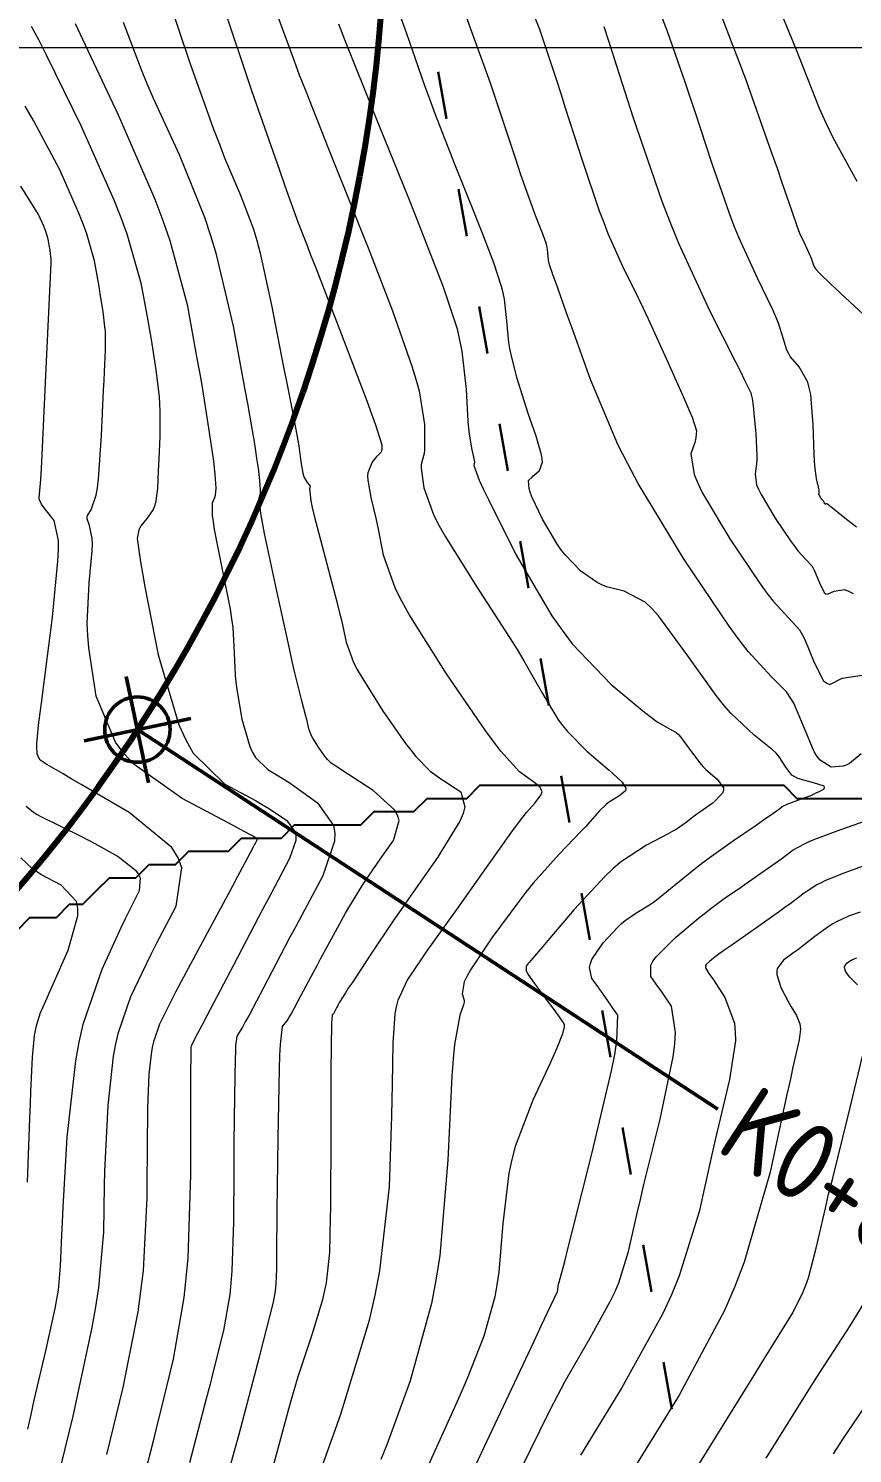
# Model space of a CAD drawing. Header units: millimetres. Extents: x 837475 to 838477, y 1189012 to 1191015.
# Drawn here: x 838079.8 to 838142.1, y 1190107.6 to 1190215.3 of the extents above; entities that cross this region are included whole.
import ezdxf

# ---------------------------------------------------------------- set-up
doc = ezdxf.new("R2010")
doc.units = ezdxf.units.MM
doc.header["$LTSCALE"] = 0.3
doc.linetypes.add('ACAD_ISO03W100', pattern=[30, 12, -18])
for name, color, linetype, lineweight in [('Abscisado 100m', 250, 'Continuous', 50), ('COORD', 253, 'Continuous', 20), ('VIA_Curvas', 250, 'Continuous', 80)]:
    doc.layers.add(name, color=color, linetype=linetype, lineweight=lineweight)
for name, color, linetype, lineweight, true_color in [('COTAS 10', 7, 'Continuous', 9, 0x6e3e2d), ('COTAS INT', 7, 'Continuous', 5, 0x9fa19f), ('Escorrentias', 7, 'Continuous', 25, 0x00a8ad), ('Linea_Tendencia', 7, 'ACAD_ISO03W100', 30, 0xef3939)]:
    doc.layers.add(name, color=color, linetype=linetype, lineweight=lineweight, true_color=true_color)
doc.styles.get("Standard").update_dxf_attribs({"font": 'isocp2.shx', "bigfont": '@extfont2.shx'})

msp = doc.modelspace()

# ---------------------------------------------------------------- linework, layer by layer
at = {"layer": 'Abscisado 100m'}
for p, q in [((838087.22, 1190166.34, 1705.28), (838088.9, 1190158.29, 1705.28)), ((838084.04, 1190161.48, 1705.28), (838092.09, 1190163.16, 1705.28)), ((838088.06, 1190162.32, 1705.28), (838131.89, 1190133.64, 1705.28))]:
    msp.add_line(p, q, dxfattribs=at)
msp.add_circle((838088.06, 1190162.32, 1705.28), 2.47, dxfattribs=at)
at = {"layer": 'COORD'}
msp.add_line((837476.51, 1190213.87), (838476.51, 1190213.87), dxfattribs=at)
at = {"layer": 'COTAS 10'}
for points in [[(838135.9, 1190218.38), (838137.8, 1190213.78), (838139.55, 1190209.28), (838140.05, 1190208.17), (838140.55, 1190207.11), (838142.39, 1190203.78)], [(838090.28, 1190217.9), (838092.01, 1190212.72), (838093.82, 1190207.71), (838094.25, 1190206.57), (838094.65, 1190205.54), (838095.86, 1190202.72), (838096.83, 1190200.15), (838097.09, 1190199.28), (838097.34, 1190198.34), (838098.2, 1190194.4), (838098.95, 1190190.5), (838099.12, 1190189.58), (838099.29, 1190188.75), (838099.77, 1190186.34), (838100.11, 1190184.59), (838100.18, 1190184.17), (838100.25, 1190183.77), (838100.41, 1190182.57), (838100.55, 1190181.71), (838100.6, 1190181.53), (838100.66, 1190181.37), (838100.89, 1190181), (838101.07, 1190180.8), (838101.1, 1190180.74), (838101.11, 1190180.69), (838101.05, 1190180.52), (838101.15, 1190179.62), (838101.27, 1190179.11), (838101.41, 1190178.49), (838102.24, 1190175.33), (838103.13, 1190171.98), (838103.31, 1190171.25), (838103.47, 1190170.59), (838103.82, 1190168.94), (838104.35, 1190167.47), (838104.62, 1190166.94), (838104.95, 1190166.35), (838106.57, 1190163.76), (838108.32, 1190161.27), (838108.73, 1190160.74), (838109.1, 1190160.28), (838110.18, 1190159.19), (838111.06, 1190158.56), (838111.31, 1190158.39), (838111.57, 1190158.22), (838112.5, 1190157.61), (838112.8, 1190156.48), (838112.66, 1190155.98), (838112.42, 1190155.41), (838110.73, 1190152.66), (838108.54, 1190149.54), (838107.98, 1190148.73), (838107.43, 1190147.94), (838105.63, 1190145.27), (838104.27, 1190143.19), (838103.99, 1190142.77), (838103.77, 1190142.42), (838103.33, 1190141.72), (838103.2, 1190141.47), (838103.13, 1190141.34), (838103, 1190141.09), (838102.89, 1190140.89), (838102.87, 1190140.85), (838102.84, 1190140.82), (838102.78, 1190140.76), (838102.74, 1190140.4), (838102.73, 1190140.18), (838102.72, 1190139.91), (838102.69, 1190138.51), (838102.67, 1190136.3), (838102.67, 1190135.51), (838102.66, 1190134.66), (838102.66, 1190130.95), (838102.65, 1190127.15), (838102.64, 1190126.24), (838102.63, 1190125.39), (838102.56, 1190122.8), (838102.31, 1190120.51), (838102.17, 1190119.84), (838102.02, 1190119.16), (838101.23, 1190116.58), (838100.19, 1190113.41), (838099.88, 1190112.36), (838099.55, 1190111.24), (838098.28, 1190106.58)], [(838142.72, 1190160.48), (838141.84, 1190159.77), (838141.6, 1190159.64), (838141.36, 1190159.55), (838140.47, 1190159.48), (838139.62, 1190160.01), (838139.4, 1190160.29), (838139.18, 1190160.64), (838138.44, 1190162.41), (838137.63, 1190164.32), (838137.37, 1190164.76), (838137.09, 1190165.17), (838135.95, 1190166.32), (838134.19, 1190168.23), (838133.51, 1190169.11), (838132.76, 1190170.15), (838129.36, 1190175.17), (838125.89, 1190180.92), (838125.09, 1190182.41), (838124.35, 1190183.87), (838122.27, 1190188.77), (838120.89, 1190192.65), (838120.6, 1190193.47), (838120.35, 1190194.17), (838119.78, 1190195.76), (838119.51, 1190196.52), (838119.44, 1190196.7), (838119.39, 1190196.87), (838119.22, 1190197.38), (838119.12, 1190197.79), (838119.1, 1190197.9), (838119.08, 1190198.01), (838119.05, 1190198.39), (838119, 1190198.78), (838118.98, 1190198.89), (838118.95, 1190199.01), (838118.81, 1190199.44), (838118.6, 1190199.97), (838118.53, 1190200.15), (838118.45, 1190200.35), (838118.12, 1190201.18), (838117.37, 1190203.27), (838117.03, 1190204.26), (838116.64, 1190205.44), (838114.72, 1190211.18), (838112.51, 1190217.28)], [(838081.72, 1190104.35), (838083.2, 1190110.44), (838084.65, 1190117.13), (838084.93, 1190118.7), (838085.16, 1190120.15), (838085.52, 1190124.35), (838085.57, 1190127.89), (838085.6, 1190128.92), (838085.65, 1190129.96), (838085.85, 1190133.9), (838086.26, 1190137.64), (838086.44, 1190138.56), (838086.63, 1190139.43), (838087.56, 1190142.14), (838088.75, 1190144.63), (838089.11, 1190145.36), (838089.49, 1190146.11), (838090.99, 1190148.97), (838091.42, 1190151.87), (838091.13, 1190152.64), (838090.65, 1190153.4), (838087.43, 1190156.06), (838083.81, 1190158.18), (838083.07, 1190158.61), (838082.45, 1190158.97), (838081.21, 1190159.68), (838080.8, 1190159.95), (838080.72, 1190160.04), (838080.64, 1190160.13), (838080.49, 1190160.48), (838080.46, 1190161.04), (838080.47, 1190161.26), (838080.48, 1190161.51), (838080.6, 1190162.65), (838080.86, 1190164.7), (838080.97, 1190165.53), (838081.09, 1190166.48), (838081.65, 1190170.82), (838082.06, 1190175.04), (838082.09, 1190175.9), (838082.09, 1190176.62), (838081.78, 1190178.13), (838081.3, 1190178.72), (838081.19, 1190178.85), (838081.1, 1190178.98), (838080.83, 1190179.37), (838080.68, 1190179.64), (838080.66, 1190179.69), (838080.64, 1190179.74), (838080.65, 1190179.85), (838080.76, 1190181.22), (838080.81, 1190182.06), (838080.86, 1190183.1), (838081.12, 1190188.55), (838081.47, 1190195.99), (838081.54, 1190197.55), (838081.54, 1190197.85), (838081.54, 1190197.94), (838081.53, 1190198.02), (838081.49, 1190198.34), (838081.44, 1190198.71), (838081.42, 1190198.81), (838081.4, 1190198.93), (838081.31, 1190199.38), (838081.15, 1190199.97), (838081.08, 1190200.16), (838080.99, 1190200.37), (838080.6, 1190201.26), (838079.25, 1190203.39)], [(838117, 1190106.36), (838119.24, 1190110.92), (838119.82, 1190112.03), (838120.38, 1190113.09), (838122.26, 1190116.36), (838123.78, 1190119.09), (838124.11, 1190119.81), (838124.41, 1190120.51), (838125.14, 1190122.88), (838125.8, 1190125.78), (838126.05, 1190126.82), (838126.32, 1190127.95), (838127.54, 1190132.88), (838128.52, 1190137.58), (838128.65, 1190138.57), (838128.71, 1190139.43), (838128.4, 1190141.41), (838127.71, 1190142.42), (838127.54, 1190142.67), (838127.38, 1190142.91), (838126.85, 1190143.67), (838126.83, 1190144.52), (838127, 1190144.83), (838127.24, 1190145.16), (838128.69, 1190146.61), (838130.45, 1190148.07), (838130.87, 1190148.41), (838131.27, 1190148.72), (838132.49, 1190149.62), (838133.58, 1190150.37), (838133.89, 1190150.59), (838134.21, 1190150.81), (838135.4, 1190151.64), (838136.48, 1190152.41), (838136.73, 1190152.58), (838136.95, 1190152.75), (838137.59, 1190153.23), (838138.44, 1190153.7), (838138.8, 1190153.86), (838139.22, 1190154.03), (838141.19, 1190154.77), (838143.12, 1190155.45)], [(838144.48, 1190113.39), (838141.34, 1190108.71), (838140.6, 1190107.59)]]:
    msp.add_lwpolyline(points, dxfattribs=at)
at = {"layer": 'COTAS INT'}
for points in [[(838111.97, 1190103.22), (838115.08, 1190109.86), (838118.02, 1190116.1), (838118.58, 1190117.3), (838119.03, 1190118.27), (838119.78, 1190119.86), (838119.81, 1190119.98), (838119.82, 1190120.01), (838119.82, 1190120.05), (838119.83, 1190120.19), (838119.85, 1190120.34), (838119.86, 1190120.38), (838119.87, 1190120.42), (838119.92, 1190120.55), (838120.34, 1190122.13), (838120.58, 1190123.09), (838120.88, 1190124.26), (838122.42, 1190130.36), (838123.86, 1190136.54), (838124.11, 1190137.77), (838124.28, 1190138.79), (838124.35, 1190140.73), (838123.98, 1190141.28), (838123.88, 1190141.42), (838123.78, 1190141.56), (838123.44, 1190142.04), (838123.08, 1190142.55), (838122.96, 1190142.7), (838122.85, 1190142.87), (838122.38, 1190143.52), (838122.2, 1190144.35), (838122.27, 1190144.64), (838122.39, 1190144.94), (838123.24, 1190146.2), (838124.34, 1190147.4), (838124.63, 1190147.67), (838124.9, 1190147.9), (838125.78, 1190148.5), (838126.73, 1190149.08), (838127.04, 1190149.29), (838127.37, 1190149.54), (838128.73, 1190150.64), (838130.31, 1190151.92), (838130.77, 1190152.27), (838131.25, 1190152.63), (838133.09, 1190153.94), (838134.72, 1190155.06), (838135.06, 1190155.3), (838135.36, 1190155.5), (838136.06, 1190155.99), (838136.41, 1190156.23), (838136.49, 1190156.29), (838136.56, 1190156.34), (838136.76, 1190156.5), (838137.19, 1190156.71), (838137.41, 1190156.79), (838137.66, 1190156.89), (838138.93, 1190157.35), (838139.9, 1190157.83), (838139.96, 1190157.94), (838139.94, 1190158.04), (838139.12, 1190158.31), (838137.95, 1190158.62), (838137.71, 1190158.74), (838137.5, 1190158.87), (838137.04, 1190159.48), (838136.54, 1190160.27), (838136.3, 1190160.53), (838136.02, 1190160.8), (838134.65, 1190161.9), (838132.87, 1190163.56), (838132.33, 1190164.19), (838131.77, 1190164.89), (838129.57, 1190168.01), (838127.42, 1190170.92), (838126.9, 1190171.49), (838126.4, 1190171.96), (838124.83, 1190172.78), (838123.49, 1190173.11), (838123.13, 1190173.26), (838122.78, 1190173.44), (838121.54, 1190174.3), (838120.36, 1190175.53), (838120.05, 1190175.94), (838119.74, 1190176.38), (838118.66, 1190178.23), (838117.86, 1190179.92), (838117.73, 1190180.27), (838117.64, 1190180.55), (838117.61, 1190181.15), (838117.87, 1190181.41), (838117.96, 1190181.49), (838118.05, 1190181.57), (838118.43, 1190181.91), (838118.65, 1190182.53), (838118.64, 1190182.79), (838118.59, 1190183.1), (838118.18, 1190184.51), (838117.58, 1190186.2), (838117.42, 1190186.68), (838117.26, 1190187.16), (838116.72, 1190188.92), (838116.28, 1190190.66), (838116.19, 1190191.13), (838116.12, 1190191.59), (838115.97, 1190193.21), (838115.79, 1190194.85), (838115.69, 1190195.32), (838115.57, 1190195.8), (838114.98, 1190197.61), (838114.1, 1190199.88), (838113.79, 1190200.65), (838113.46, 1190201.48), (838112.06, 1190204.97), (838110.54, 1190208.87), (838110.14, 1190209.96), (838109.75, 1190211.04), (838108.39, 1190214.97), (838107.13, 1190218.45)], [(838116.93, 1190219.03), (838118.43, 1190215.27), (838119.68, 1190211.48), (838120.03, 1190210.4), (838120.38, 1190209.31), (838121.68, 1190205.27), (838122.94, 1190201.54), (838123.28, 1190200.65), (838123.6, 1190199.82), (838124.71, 1190197.34), (838125.88, 1190194.95), (838126.25, 1190194.18), (838126.63, 1190193.37), (838128.16, 1190190.04), (838129.48, 1190187.05), (838129.74, 1190186.45), (838129.95, 1190185.94), (838130.29, 1190184.9), (838130.25, 1190184.39), (838130.21, 1190184.21), (838130.16, 1190184.01), (838129.87, 1190183.16), (838130.1, 1190181.59), (838130.38, 1190180.94), (838130.74, 1190180.2), (838132.8, 1190176.73), (838135.1, 1190173.33), (838135.61, 1190172.63), (838136.07, 1190172.03), (838137.26, 1190170.74), (838138.07, 1190169.85), (838138.28, 1190169.51), (838138.48, 1190169.13), (838139.17, 1190167.4), (838139.89, 1190166), (838140.12, 1190165.83), (838140.35, 1190165.74), (838141.3, 1190166.21), (838142.8, 1190166.44)], [(838142.36, 1190177.61), (838141.61, 1190178.21), (838140.32, 1190179.25), (838140.18, 1190179.36), (838140.15, 1190179.38), (838140.13, 1190179.39), (838140.06, 1190179.38), (838140.02, 1190179.35), (838140.01, 1190179.36), (838139.99, 1190179.36), (838139.96, 1190179.43), (838139.93, 1190179.51), (838139.92, 1190179.52), (838139.91, 1190179.54), (838139.88, 1190179.58), (838139.82, 1190179.64), (838139.8, 1190179.67), (838139.78, 1190179.7), (838139.67, 1190179.85), (838139.58, 1190180.01), (838139.56, 1190180.04), (838139.55, 1190180.07), (838139.54, 1190180.14), (838139.55, 1190180.21), (838139.55, 1190180.24), (838139.55, 1190180.27), (838139.55, 1190180.41), (838139.51, 1190180.64), (838139.49, 1190180.73), (838139.46, 1190180.83), (838139.35, 1190181.3), (838139.22, 1190182.25), (838139.2, 1190182.66), (838139.17, 1190183.13), (838139.11, 1190185.36), (838138.92, 1190187.65), (838138.81, 1190188.15), (838138.69, 1190188.59), (838138.04, 1190189.74), (838137.37, 1190190.53), (838137.23, 1190190.76), (838137.12, 1190190.99), (838136.86, 1190191.82), (838136.48, 1190193.05), (838136.28, 1190193.52), (838136.05, 1190194.05), (838134.89, 1190196.45), (838133.51, 1190199.46), (838133.14, 1190200.38), (838132.77, 1190201.33), (838131.47, 1190205.07), (838130.19, 1190209.02), (838129.82, 1190210.11), (838129.46, 1190211.19), (838128.11, 1190215.07), (838126.81, 1190218.46)], [(838101.24, 1190104.46), (838103.4, 1190110.51), (838105.58, 1190117.68), (838106.02, 1190119.57), (838106.38, 1190121.42), (838107.09, 1190127.76), (838107.27, 1190133.13), (838107.31, 1190134.36), (838107.33, 1190135.49), (838107.38, 1190138.64), (838107.54, 1190140.85), (838107.64, 1190141.38), (838107.76, 1190141.87), (838108.43, 1190143.36), (838109.54, 1190145), (838109.95, 1190145.59), (838110.41, 1190146.24), (838112.43, 1190149.09), (838114.44, 1190151.91), (838114.88, 1190152.53), (838115.28, 1190153.1), (838116.34, 1190154.59), (838117.07, 1190155.58), (838117.26, 1190155.82), (838117.45, 1190156.05), (838118.1, 1190156.78), (838118.54, 1190157.36), (838118.59, 1190157.49), (838118.62, 1190157.61), (838118.49, 1190157.95), (838118.07, 1190158.29), (838117.91, 1190158.42), (838117.73, 1190158.55), (838116.93, 1190159.14), (838115.52, 1190160.68), (838114.96, 1190161.42), (838114.32, 1190162.28), (838111.4, 1190166.53), (838108.59, 1190171.02), (838108.03, 1190172.04), (838107.56, 1190172.97), (838106.64, 1190175.51), (838106.3, 1190177.35), (838106.2, 1190177.83), (838106.1, 1190178.3), (838105.71, 1190179.87), (838105.48, 1190181.18), (838105.47, 1190181.48), (838105.49, 1190181.75), (838105.78, 1190182.51), (838106.16, 1190182.98), (838106.24, 1190183.07), (838106.31, 1190183.15), (838106.46, 1190183.29), (838106.52, 1190183.39), (838106.53, 1190183.44), (838106.54, 1190183.51), (838106.54, 1190183.82), (838106.07, 1190185.33), (838105.77, 1190186.15), (838105.41, 1190187.14), (838103.5, 1190192.15), (838101.56, 1190197.19), (838101.17, 1190198.19), (838100.85, 1190199.01), (838100.24, 1190200.59), (838099.58, 1190202.4), (838099.23, 1190203.39), (838098.81, 1190204.57), (838096.7, 1190210.59), (838094.44, 1190217.37)], [(838131.74, 1190217.34), (838133.99, 1190211.5), (838135.96, 1190205.92), (838136.37, 1190204.75), (838136.71, 1190203.75), (838137.48, 1190201.5), (838137.86, 1190200.39), (838137.97, 1190200.11), (838138.08, 1190199.84), (838138.49, 1190198.95), (838138.83, 1190198.24), (838138.9, 1190198.08), (838138.96, 1190197.94), (838139.07, 1190197.58), (838139.18, 1190197.3), (838139.23, 1190197.22), (838139.29, 1190197.13), (838139.61, 1190196.78), (838140.41, 1190196.02), (838140.77, 1190195.68), (838141.19, 1190195.28), (838143.25, 1190193.36)], [(838098.67, 1190216.21), (838099.89, 1190212.87), (838100.29, 1190211.81), (838100.72, 1190210.7), (838102.5, 1190206.21), (838104.44, 1190201.37), (838104.96, 1190200.04), (838105.48, 1190198.72), (838107.33, 1190193.97), (838108.8, 1190189.79), (838109.09, 1190188.81), (838109.33, 1190187.93), (838109.74, 1190185.39), (838109.75, 1190183.77), (838109.74, 1190183.45), (838109.72, 1190183.19), (838109.59, 1190182.73), (838109.49, 1190182.35), (838109.5, 1190182.14), (838109.52, 1190181.89), (838109.69, 1190180.6), (838110.46, 1190178.5), (838110.85, 1190177.73), (838111.32, 1190176.88), (838113.67, 1190173.13), (838116.17, 1190169.29), (838116.74, 1190168.38), (838117.25, 1190167.53), (838118.66, 1190165.04), (838119.81, 1190163.12), (838120.17, 1190162.64), (838120.54, 1190162.18), (838122.01, 1190160.69), (838123.38, 1190159.51), (838123.69, 1190159.25), (838123.96, 1190159.01), (838124.68, 1190158.35), (838124.95, 1190157.89), (838124.94, 1190157.78), (838124.9, 1190157.66), (838124.43, 1190157.29), (838123.78, 1190156.9), (838123.62, 1190156.79), (838123.46, 1190156.66), (838122.97, 1190156.17), (838122.23, 1190155.34), (838121.92, 1190155.01), (838121.57, 1190154.64), (838119.92, 1190152.91), (838117.96, 1190150.71), (838117.41, 1190150.04), (838116.86, 1190149.34), (838114.82, 1190146.59), (838113.22, 1190144.17), (838112.95, 1190143.67), (838112.74, 1190143.25), (838112.58, 1190142.36), (838112.74, 1190141.88), (838112.73, 1190141.71), (838112.7, 1190141.52), (838112.42, 1190140.73), (838112.02, 1190138.51), (838111.92, 1190137.43), (838111.82, 1190136.14), (838111.51, 1190129.79), (838110.9, 1190122.57), (838110.61, 1190120.72), (838110.28, 1190118.95), (838108.67, 1190113.1), (838106.89, 1190108.27), (838106.45, 1190107.15)], [(838080.04, 1190215.49), (838080.58, 1190214.48), (838081.18, 1190213.32), (838083.79, 1190207.98), (838086.29, 1190202.36), (838086.81, 1190201.02), (838087.27, 1190199.78), (838088.31, 1190196.09), (838088.84, 1190193.23), (838088.97, 1190192.5), (838089.09, 1190191.8), (838089.46, 1190189.52), (838089.7, 1190187.48), (838089.74, 1190186.93), (838089.76, 1190186.38), (838089.76, 1190184.48), (838089.68, 1190182.75), (838089.66, 1190182.31), (838089.64, 1190181.89), (838089.58, 1190180.54), (838089.42, 1190179.45), (838089.34, 1190179.2), (838089.25, 1190178.96), (838088.79, 1190178.3), (838088.34, 1190177.74), (838088.25, 1190177.58), (838088.18, 1190177.41), (838088.05, 1190176.77), (838088.29, 1190175.01), (838088.44, 1190174.14), (838088.63, 1190173.1), (838089.64, 1190167.96), (838091.18, 1190162.67), (838091.71, 1190161.54), (838092.27, 1190160.55), (838094.67, 1190158.2), (838097.02, 1190156.93), (838097.55, 1190156.62), (838098.03, 1190156.33), (838099.35, 1190155.46), (838099.98, 1190154.56), (838100.03, 1190154.26), (838100.03, 1190153.94), (838099.56, 1190152.57), (838098.41, 1190150.42), (838097.98, 1190149.6), (838097.49, 1190148.67), (838095.32, 1190144.53), (838093.31, 1190140.68), (838092.92, 1190139.95), (838092.61, 1190139.35), (838092.11, 1190138.41), (838092.1, 1190138.32), (838092.1, 1190138.27), (838092.1, 1190138.2), (838092.09, 1190137.86), (838092.08, 1190136.19), (838092.08, 1190135.29), (838092.08, 1190134.19), (838092.06, 1190128.66), (838091.86, 1190122.4), (838091.73, 1190120.85), (838091.58, 1190119.39), (838090.77, 1190114.75), (838089.78, 1190110.72), (838089.51, 1190109.63), (838089.24, 1190108.55), (838088.26, 1190104.75)], [(838083.36, 1190215.68), (838083.91, 1190214.51), (838086.6, 1190208.79), (838089.38, 1190202.4), (838089.98, 1190200.81), (838090.51, 1190199.29), (838091.81, 1190194.45), (838092.56, 1190190.37), (838092.74, 1190189.34), (838092.92, 1190188.35), (838093.44, 1190185.11), (838093.8, 1190182.61), (838093.87, 1190182.08), (838093.92, 1190181.62), (838093.99, 1190180.57), (838093.93, 1190180.04), (838093.9, 1190179.92), (838093.87, 1190179.8), (838093.71, 1190179.44), (838093.71, 1190178.51), (838093.78, 1190178.02), (838093.87, 1190177.45), (838094.45, 1190174.55), (838095.06, 1190171.42), (838095.17, 1190170.69), (838095.26, 1190170.03), (838095.38, 1190168.13), (838095.44, 1190166.44), (838095.5, 1190165.91), (838095.57, 1190165.35), (838095.96, 1190163.1), (838096.56, 1190161.04), (838096.76, 1190160.6), (838096.98, 1190160.22), (838097.92, 1190159.3), (838099.13, 1190158.58), (838099.52, 1190158.32), (838099.94, 1190158.03), (838101.66, 1190156.78), (838102.87, 1190155.07), (838102.96, 1190154.5), (838102.95, 1190153.88), (838102.06, 1190151.26), (838100.47, 1190148.29), (838100.02, 1190147.44), (838099.56, 1190146.58), (838097.88, 1190143.38), (838096.49, 1190140.74), (838096.21, 1190140.24), (838095.99, 1190139.82), (838095.57, 1190139.14), (838095.48, 1190138.42), (838095.46, 1190137.99), (838095.45, 1190137.45), (838095.39, 1190134.64), (838095.35, 1190131.06), (838095.35, 1190130.04), (838095.34, 1190129), (838095.32, 1190125.1), (838095.2, 1190121.41), (838095.13, 1190120.5), (838095.04, 1190119.64), (838094.56, 1190116.91), (838093.81, 1190113.9), (838093.55, 1190112.86), (838093.26, 1190111.73), (838092, 1190106.91)], [(838094.07, 1190103.03), (838095.75, 1190109.06), (838097.28, 1190114.91), (838097.59, 1190116.09), (838097.84, 1190117.08), (838098.35, 1190119.06), (838098.49, 1190119.89), (838098.52, 1190120.15), (838098.55, 1190120.43), (838098.58, 1190121.55), (838098.6, 1190123.8), (838098.61, 1190124.79), (838098.62, 1190125.94), (838098.69, 1190131.43), (838098.79, 1190136.69), (838098.83, 1190137.7), (838098.87, 1190138.52), (838099.03, 1190139.88), (838099.36, 1190140.3), (838099.5, 1190140.53), (838099.67, 1190140.81), (838100.44, 1190142.24), (838101.37, 1190144), (838101.63, 1190144.5), (838101.89, 1190144.99), (838102.86, 1190146.78), (838103.79, 1190148.46), (838104.03, 1190148.88), (838104.27, 1190149.28), (838105.07, 1190150.56), (838105.9, 1190151.79), (838106.15, 1190152.15), (838106.4, 1190152.52), (838107.41, 1190153.95), (838107.82, 1190155.44), (838107.71, 1190155.85), (838107.49, 1190156.25), (838105.88, 1190157.72), (838104.01, 1190158.92), (838103.64, 1190159.16), (838103.32, 1190159.37), (838102.7, 1190159.79), (838102.41, 1190160.07), (838102.31, 1190160.2), (838102.2, 1190160.34), (838101.74, 1190161), (838101.31, 1190161.68), (838101.22, 1190161.84), (838101.15, 1190161.98), (838101.01, 1190162.37), (838100.9, 1190162.87), (838100.85, 1190163.08), (838100.78, 1190163.33), (838100.47, 1190164.49), (838099.95, 1190166.61), (838099.76, 1190167.47), (838099.54, 1190168.44), (838098.56, 1190172.91), (838097.67, 1190177.15), (838097.51, 1190177.98), (838097.39, 1190178.65), (838097.27, 1190179.84), (838097.35, 1190180.17), (838097.36, 1190180.3), (838097.36, 1190180.45), (838097.31, 1190181.15), (838097.2, 1190182.07), (838097.16, 1190182.36), (838097.11, 1190182.67), (838096.93, 1190183.91), (838096.56, 1190186.08), (838096.4, 1190186.98), (838096.21, 1190188.01), (838095.31, 1190192.8), (838094.04, 1190198.22), (838093.61, 1190199.64), (838093.15, 1190201.03), (838091.23, 1190205.75), (838089.28, 1190210.02), (838088.81, 1190211.13), (838088.36, 1190212.19), (838087.01, 1190215.75)], [(838103.25, 1190215.65), (838103.71, 1190214.48), (838106, 1190208.77), (838108.48, 1190202.6), (838109.06, 1190201.14), (838109.59, 1190199.79), (838111.16, 1190195.79), (838112.2, 1190192.6), (838112.4, 1190191.75), (838112.57, 1190190.92), (838112.9, 1190188.03), (838113.02, 1190185.64), (838113.06, 1190185.11), (838113.11, 1190184.64), (838113.32, 1190183.46), (838113.48, 1190182.8), (838113.5, 1190182.66), (838113.51, 1190182.54), (838113.46, 1190182.28), (838113.88, 1190181.17), (838114.18, 1190180.52), (838114.57, 1190179.72), (838116.65, 1190175.56), (838119.35, 1190170.93), (838120.13, 1190169.83), (838120.91, 1190168.8), (838123.85, 1190165.72), (838126.36, 1190163.64), (838126.88, 1190163.24), (838127.32, 1190162.92), (838128.26, 1190162.37), (838128.76, 1190162.11), (838128.92, 1190161.96), (838129.09, 1190161.78), (838129.77, 1190160.85), (838130.54, 1190159.8), (838130.77, 1190159.54), (838130.99, 1190159.31), (838131.84, 1190158.57), (838132.33, 1190157.91), (838132.32, 1190157.72), (838132.26, 1190157.52), (838131.54, 1190156.78), (838130.55, 1190156.09), (838130.32, 1190155.92), (838130.11, 1190155.77), (838129.51, 1190155.29), (838128.76, 1190154.78), (838128.45, 1190154.61), (838128.11, 1190154.42), (838126.52, 1190153.59), (838124.54, 1190152.29), (838123.96, 1190151.79), (838123.36, 1190151.23), (838121.04, 1190148.73), (838119.06, 1190146.39), (838118.68, 1190145.93), (838118.36, 1190145.55), (838117.77, 1190144.87), (838117.64, 1190144.72), (838117.6, 1190144.67), (838117.56, 1190144.62), (838117.42, 1190144.43), (838117.42, 1190144.11), (838117.47, 1190143.98), (838117.55, 1190143.83), (838118.02, 1190143.15), (838118.62, 1190142.36), (838118.78, 1190142.15), (838118.94, 1190141.93), (838119.51, 1190141.16), (838119.96, 1190140.54), (838120.11, 1190140.32), (838120.24, 1190140.14), (838120.26, 1190140.11), (838120.28, 1190140.09), (838120.3, 1190140.05), (838120.3, 1190139.92), (838120.29, 1190139.84), (838120.27, 1190139.76), (838120.17, 1190139.33), (838119.74, 1190138.24), (838119.52, 1190137.74), (838119.26, 1190137.15), (838117.93, 1190134.32), (838116.6, 1190130.82), (838116.33, 1190129.82), (838116.11, 1190128.8), (838115.67, 1190124.99), (838115.36, 1190121.31), (838115.21, 1190120.37), (838115.05, 1190119.46), (838114.22, 1190116.48), (838112.96, 1190113.27), (838112.51, 1190112.22), (838112.02, 1190111.1), (838109.91, 1190106.48)], [(838123.28, 1190215.46), (838123.66, 1190214.29), (838125.47, 1190208.64), (838127.68, 1190202.27), (838128.3, 1190200.65), (838128.94, 1190199.09), (838131.29, 1190193.95), (838133.23, 1190190.12), (838133.6, 1190189.38), (838133.9, 1190188.78), (838134.39, 1190187.77), (838134.41, 1190187.65), (838134.42, 1190187.6), (838134.43, 1190187.55), (838134.48, 1190187.34), (838134.56, 1190186.79), (838134.59, 1190186.53), (838134.62, 1190186.21), (838134.76, 1190184.67), (838134.84, 1190183.07), (838134.84, 1190182.73), (838134.83, 1190182.42), (838134.71, 1190181.65), (838134.83, 1190180.83), (838134.97, 1190180.49), (838135.16, 1190180.1), (838136.24, 1190178.29), (838137.44, 1190176.51), (838137.71, 1190176.15), (838137.94, 1190175.83), (838138.57, 1190175.16), (838138.99, 1190174.7), (838139.1, 1190174.52), (838139.21, 1190174.32), (838139.57, 1190173.42), (838139.94, 1190172.68), (838140.06, 1190172.59), (838140.18, 1190172.55), (838140.68, 1190172.79), (838141.46, 1190172.91), (838141.77, 1190172.79), (838142.12, 1190172.6)], [(838085.75, 1190107.54), (838086.98, 1190112.6), (838088.11, 1190118.32), (838088.33, 1190119.88), (838088.51, 1190121.43), (838088.79, 1190126.93), (838088.83, 1190131.67), (838088.84, 1190132.74), (838088.86, 1190133.7), (838088.96, 1190136.27), (838089.15, 1190138), (838089.23, 1190138.43), (838089.32, 1190138.83), (838089.75, 1190140.08), (838090.6, 1190141.8), (838090.97, 1190142.5), (838091.39, 1190143.3), (838093.35, 1190146.97), (838095.26, 1190150.52), (838095.65, 1190151.24), (838095.97, 1190151.84), (838096.63, 1190153.08), (838096.86, 1190153.51), (838096.91, 1190153.6), (838096.95, 1190153.68), (838097.06, 1190153.89), (838097.1, 1190154), (838097.1, 1190154.03), (838097.09, 1190154.06), (838097.04, 1190154.14), (838096.13, 1190154.63), (838095.58, 1190154.92), (838094.91, 1190155.28), (838091.43, 1190157.11), (838087.81, 1190159.68), (838087.05, 1190160.49), (838086.4, 1190161.36), (838084.94, 1190164.86), (838084.39, 1190168.49), (838084.31, 1190169.43), (838084.27, 1190170.34), (838084.41, 1190173.41), (838084.64, 1190175.82), (838084.66, 1190176.33), (838084.65, 1190176.77), (838084.45, 1190177.75), (838084.27, 1190178.26), (838084.27, 1190178.39), (838084.3, 1190178.51), (838084.57, 1190178.94), (838084.95, 1190180.04), (838085.04, 1190180.59), (838085.12, 1190181.26), (838085.35, 1190184.54), (838085.51, 1190187.97), (838085.54, 1190188.71), (838085.57, 1190189.37), (838085.65, 1190191.02), (838085.65, 1190192.12), (838085.64, 1190192.43), (838085.61, 1190192.75), (838085.48, 1190193.93), (838085.26, 1190195.25), (838085.19, 1190195.66), (838085.12, 1190196.08), (838084.81, 1190197.74), (838084.21, 1190199.87), (838083.94, 1190200.59), (838083.64, 1190201.36), (838082.19, 1190204.62), (838080.21, 1190208.36), (838079.58, 1190209.43)], [(838079.65, 1190156.53), (838080.22, 1190156.07), (838080.48, 1190155.91), (838080.77, 1190155.75), (838082.19, 1190155.04), (838083.89, 1190154.22), (838084.37, 1190153.97), (838084.85, 1190153.71), (838086.6, 1190152.72), (838087.93, 1190151.69), (838088.13, 1190151.41), (838088.27, 1190151.13), (838088.19, 1190150.13), (838087.43, 1190148.62), (838087.14, 1190148.01), (838086.82, 1190147.33), (838085.37, 1190144.2), (838083.95, 1190140.03), (838083.64, 1190138.7), (838083.38, 1190137.29), (838082.74, 1190131.53), (838082.43, 1190126.23), (838082.37, 1190125.09), (838082.32, 1190124.11), (838082.24, 1190121.77), (838082.07, 1190119.95), (838081.96, 1190119.28), (838081.83, 1190118.56), (838081.12, 1190115.37), (838080.24, 1190111.63), (838080, 1190110.56), (838079.75, 1190109.46)], [(838079.76, 1190128.12), (838079.93, 1190132.93), (838079.98, 1190134.01), (838080.02, 1190134.98), (838080.15, 1190137.57), (838080.3, 1190139.21), (838080.36, 1190139.59), (838080.43, 1190139.93), (838080.71, 1190140.87), (838081.24, 1190142.04), (838081.45, 1190142.52), (838081.7, 1190143.08), (838082.83, 1190145.66), (838083.56, 1190148.25), (838083.55, 1190148.82), (838083.45, 1190149.32), (838082.31, 1190150.56), (838080.78, 1190151.37), (838080.43, 1190151.59), (838080.11, 1190151.82), (838079.25, 1190152.64)], [(838142.88, 1190151.99), (838141.48, 1190151.5), (838140.04, 1190150.92), (838139.7, 1190150.75), (838139.38, 1190150.58), (838138.41, 1190149.96), (838137.35, 1190149.16), (838136.97, 1190148.88), (838136.56, 1190148.58), (838134.74, 1190147.29), (838133.06, 1190146.11), (838132.72, 1190145.88), (838132.44, 1190145.68), (838131.9, 1190145.3), (838131.7, 1190145.15), (838131.63, 1190145.1), (838131.56, 1190145.04), (838131.27, 1190144.8), (838131.02, 1190144.56), (838130.98, 1190144.5), (838130.96, 1190144.45), (838130.96, 1190144.31), (838131.23, 1190143.9), (838131.56, 1190143.42), (838132.44, 1190142.08), (838133.15, 1190140.14), (838133.22, 1190139.49), (838133.23, 1190138.79), (838132.79, 1190135.88), (838131.94, 1190132.38), (838131.7, 1190131.32), (838131.45, 1190130.21), (838130.49, 1190125.88), (838128.99, 1190121.03), (838128.4, 1190119.61), (838127.72, 1190118.15), (838124.62, 1190112.56), (838121.52, 1190107.48)], [(838142.65, 1190148.52), (838141.77, 1190148.22), (838140.87, 1190147.8), (838140.59, 1190147.64), (838140.32, 1190147.47), (838139.23, 1190146.68), (838138.17, 1190145.86), (838137.91, 1190145.66), (838137.65, 1190145.47), (838136.86, 1190144.89), (838136.39, 1190144.27), (838136.35, 1190144.06), (838136.35, 1190143.82), (838136.66, 1190142.83), (838137.18, 1190141.83), (838137.32, 1190141.59), (838137.44, 1190141.37), (838137.85, 1190140.71), (838138.1, 1190140.09), (838138.13, 1190139.9), (838138.14, 1190139.69), (838138.03, 1190138.88), (838137.56, 1190136.81), (838137.35, 1190135.81), (838137.09, 1190134.64), (838135.85, 1190128.88), (838133.89, 1190122.06), (838133.18, 1190120.22), (838132.4, 1190118.41), (838128.99, 1190112.02), (838125.68, 1190106.68)], [(838142.44, 1190143.02), (838141.96, 1190143.51), (838141.86, 1190143.62), (838141.77, 1190143.73), (838141.54, 1190144.07), (838141.47, 1190144.34), (838141.47, 1190144.4), (838141.49, 1190144.47), (838141.64, 1190144.67), (838141.84, 1190144.82), (838141.89, 1190144.85), (838141.94, 1190144.88), (838142.06, 1190144.94), (838142.41, 1190145.06)], [(838128.03, 1190102.82), (838131.38, 1190108.23), (838134.75, 1190113.69), (838135.46, 1190114.84), (838136.09, 1190115.85), (838137.56, 1190118.23), (838138.35, 1190119.82), (838138.55, 1190120.34), (838138.74, 1190120.89), (838139.33, 1190123.13), (838140.02, 1190126.16), (838140.27, 1190127.2), (838140.55, 1190128.33), (838141.75, 1190133.13), (838142.83, 1190137.64)], [(838143.17, 1190119.39), (838141.87, 1190117.25), (838140.01, 1190114.4), (838139.35, 1190113.37), (838138.63, 1190112.23), (838135.53, 1190107.25)]]:
    msp.add_lwpolyline(points, dxfattribs=at)
at = {"layer": 'Escorrentias'}
msp.add_polyline3d([(838142.9, 1190157.1, 0), (838137.9, 1190157.1, 0), (838136.9, 1190158.1, 0), (838113.91, 1190158.1, 0), (838112.91, 1190157.1, 0), (838109.91, 1190157.1, 0), (838108.91, 1190156.1, 0), (838105.91, 1190156.1, 0), (838104.91, 1190155.1, 0), (838099.91, 1190155.1, 0), (838098.91, 1190154.1, 0), (838095.91, 1190154.1, 0), (838094.91, 1190153.1, 0), (838091.92, 1190153.1, 0), (838090.92, 1190152.1, 0), (838088.92, 1190152.1, 0), (838087.92, 1190151.1, 0), (838085.92, 1190151.1, 0), (838084.92, 1190150.1, 0), (838083.92, 1190149.1, 0), (838082.92, 1190149.1, 0), (838081.92, 1190148.1, 0), (838079.92, 1190148.1, 0), (838078.92, 1190147.1, 0)], dxfattribs=at)
at = {"layer": 'Linea_Tendencia', "elevation": 1705.28}
msp.add_lwpolyline([(838041.85, 1190952.65), (838036.56, 1190637.07), (838092.2, 1190318.42), (838154.51, 1189961.57), (837526.84, 1190428.19), (837754.28, 1189827.03), (837723.49, 1189335.31)], dxfattribs=at)
at = {"layer": 'VIA_Curvas', "elevation": 1705.28}
msp.add_lwpolyline([(838041.85, 1190952.65), (838036.74, 1190647.96, 0.047448), (838038.43, 1190626.33), (838092.2, 1190318.42), (838105.06, 1190244.77, -0.677898), (837923.79, 1190133.09), (837840.86, 1190194.75, 0.749125), (837665.3, 1190062.22), (837745.55, 1189850.11, -0.106451), (837752.74, 1189802.4), (837723.49, 1189335.31)], format="xyb", dxfattribs=at)

# ---------------------------------------------------------------- texts
at = {"layer": 'Abscisado 100m'}
msp.add_text('K0+800.00', height=6, rotation=326.8044, dxfattribs=at).set_placement((838131.56, 1190130.63))

doc.saveas('drawing.dxf')
